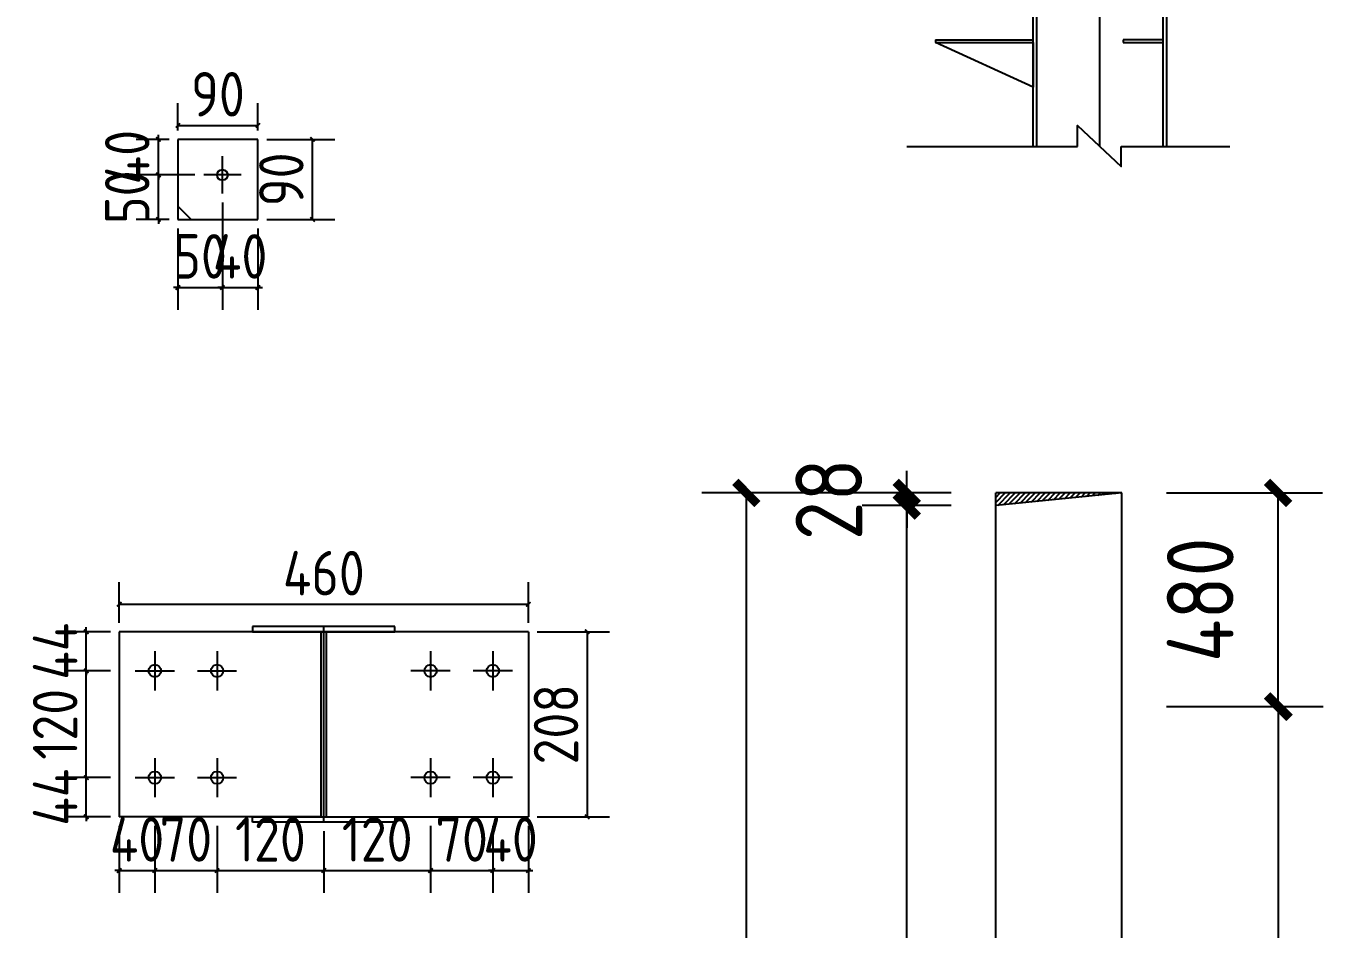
# Model space of a CAD drawing. Extents: x 533809 to 747315, y -17138 to 180511.
# Drawn here: x 644035 to 646951, y 123992 to 126021 of the extents above; entities that cross this region are included whole.
import ezdxf

# ---------------------------------------------------------------- set-up
doc = ezdxf.new("R2010")
doc.units = 0
doc.header["$LTSCALE"] = 1000
doc.header["$MEASUREMENT"] = 0
doc.layers.add('AXIS', color=3, linetype='Continuous')
doc.layers.add('DOTE', color=1, linetype='Continuous')
doc.styles.get("Standard").update_dxf_attribs({"font": 'gbenor.shx', "bigfont": 'gbcbig.shx'})
doc.dimstyles.get("Standard").update_dxf_attribs({"dimscale": 100, "dimtxt": 3.5, "dimasz": 1, "dimexe": 2.5, "dimexo": 3, "dimgap": 1.5, "dimtad": 1, "dimdec": 0, "dimzin": 0, "dimdsep": 46, "dimtxsty": 'Standard', "dimblk": 'ARCHTICK', "dimcen": 0.09, "dimadec": 0, "dimazin": 0, "dimtfac": 1, "dimtdec": 0, "dimtix": 1, "dimtmove": 2, "dimatfit": 3, "dimfxl": 1, "dimtolj": 1, "dimtzin": 0, "dimarcsym": 0})

# ---------------------------------------------------------------- blocks, each defined once
blk = doc.blocks.new('_ArchTick')
at = {"color": 0, "linetype": 'ByBlock', "const_width": 0.4}
blk.add_lwpolyline([(-0.5, -0.5), (0.5, 0.5)], dxfattribs=at)
blk = doc.blocks.new('*D692')
at = {"color": 3, "lineweight": -2}
for p, q in [((644476.7, 125624.6), (644476.7, 125383.6)), ((644376.7, 125566.6), (644376.7, 125383.6)), ((644376.7, 125433.6), (644366.7, 125433.6)), ((644376.7, 125433.6), (644476.7, 125433.6)), ((644476.7, 125433.6), (644486.7, 125433.6))]:
    blk.add_line(p, q, dxfattribs=at)
at = {"layer": 'Defpoints', "color": 0}
for p in [(644476.7, 125644.6), (644376.7, 125586.6), (644476.7, 125433.6)]:
    blk.add_point(p, dxfattribs=at)
at = {"color": 3, "lineweight": -2, "xscale": 10, "yscale": 10, "zscale": 10}
blk.add_blockref('_ArchTick', (644376.7, 125433.6), dxfattribs=at)
at = {"color": 3, "lineweight": -2, "xscale": 10, "yscale": 10, "zscale": 10, "rotation": 180}
blk.add_blockref('_ArchTick', (644476.7, 125433.6), dxfattribs=at)
at = {"color": 0, "insert": (644426.7, 125503.6), "char_height": 100, "attachment_point": 5}
blk.add_mtext('\\A1;50', dxfattribs=at)
blk = doc.blocks.new('*D693')
at = {"color": 3, "lineweight": -2}
for p, q in [((644476.7, 125624.6), (644476.7, 125383.6)), ((644556.7, 125566.6), (644556.7, 125383.6)), ((644476.7, 125433.6), (644466.7, 125433.6)), ((644476.7, 125433.6), (644556.7, 125433.6)), ((644556.7, 125433.6), (644566.7, 125433.6))]:
    blk.add_line(p, q, dxfattribs=at)
at = {"layer": 'Defpoints', "color": 0}
for p in [(644476.7, 125644.6), (644556.7, 125586.6), (644556.7, 125433.6)]:
    blk.add_point(p, dxfattribs=at)
at = {"color": 3, "lineweight": -2, "xscale": 10, "yscale": 10, "zscale": 10}
blk.add_blockref('_ArchTick', (644476.7, 125433.6), dxfattribs=at)
at = {"color": 3, "lineweight": -2, "xscale": 10, "yscale": 10, "zscale": 10, "rotation": 180}
blk.add_blockref('_ArchTick', (644556.7, 125433.6), dxfattribs=at)
at = {"color": 0, "insert": (644516.7, 125503.6), "char_height": 100, "attachment_point": 5}
blk.add_mtext('\\A1;40', dxfattribs=at)
blk = doc.blocks.new('*D694')
at = {"color": 3, "lineweight": -2}
for p, q in [((644414.7, 125686.6), (644282.8, 125686.6)), ((644332.8, 125686.6), (644332.8, 125696.6)), ((644332.8, 125586.6), (644332.8, 125686.6)), ((644356.7, 125586.6), (644282.8, 125586.6)), ((644332.8, 125586.6), (644332.8, 125576.6))]:
    blk.add_line(p, q, dxfattribs=at)
at = {"layer": 'Defpoints', "color": 0}
for p in [(644332.8, 125686.6), (644434.7, 125686.6), (644376.7, 125586.6)]:
    blk.add_point(p, dxfattribs=at)
at = {"color": 3, "lineweight": -2, "xscale": 10, "yscale": 10, "zscale": 10}
for p, rotation in [((644332.8, 125686.6), 270), ((644332.8, 125586.6), 90)]:
    blk.add_blockref('_ArchTick', p, dxfattribs=dict(at, rotation=rotation))
at = {"color": 0, "insert": (644262.8, 125636.6), "char_height": 100, "attachment_point": 5, "rotation": 90}
blk.add_mtext('\\A1;50', dxfattribs=at)
blk = doc.blocks.new('*D695')
at = {"color": 3, "lineweight": -2}
for p, q in [((644356.7, 125766.6), (644282.8, 125766.6)), ((644332.8, 125766.6), (644332.8, 125776.6)), ((644332.8, 125686.6), (644332.8, 125766.6)), ((644414.7, 125686.6), (644282.8, 125686.6)), ((644332.8, 125686.6), (644332.8, 125676.6))]:
    blk.add_line(p, q, dxfattribs=at)
at = {"layer": 'Defpoints', "color": 0}
for p in [(644332.8, 125766.6), (644376.7, 125766.6), (644434.7, 125686.6)]:
    blk.add_point(p, dxfattribs=at)
at = {"color": 3, "lineweight": -2, "xscale": 10, "yscale": 10, "zscale": 10}
for p, rotation in [((644332.8, 125766.6), 270), ((644332.8, 125686.6), 90)]:
    blk.add_blockref('_ArchTick', p, dxfattribs=dict(at, rotation=rotation))
at = {"color": 0, "insert": (644262.8, 125726.6), "char_height": 100, "attachment_point": 5, "rotation": 90}
blk.add_mtext('\\A1;40', dxfattribs=at)
blk = doc.blocks.new('*D696')
at = {"color": 3, "lineweight": -2}
for p, q in [((644376.7, 125786.6), (644376.7, 125847.9)), ((644556.7, 125786.6), (644556.7, 125847.9)), ((644376.7, 125797.9), (644556.7, 125797.9))]:
    blk.add_line(p, q, dxfattribs=at)
at = {"layer": 'Defpoints', "color": 0}
for p in [(644556.7, 125797.9), (644376.7, 125766.6), (644556.7, 125766.6)]:
    blk.add_point(p, dxfattribs=at)
at = {"color": 3, "lineweight": -2, "xscale": 10, "yscale": 10, "zscale": 10, "rotation": 180}
blk.add_blockref('_ArchTick', (644376.7, 125797.9), dxfattribs=at)
at = {"color": 3, "lineweight": -2, "xscale": 10, "yscale": 10, "zscale": 10}
blk.add_blockref('_ArchTick', (644556.7, 125797.9), dxfattribs=at)
at = {"color": 0, "insert": (644466.7, 125867.9), "char_height": 100, "attachment_point": 5}
blk.add_mtext('\\A1;90', dxfattribs=at)
blk = doc.blocks.new('*D697')
at = {"color": 3, "lineweight": -2}
for p, q in [((644576.7, 125766.6), (644729.3, 125766.6)), ((644679.3, 125586.6), (644679.3, 125766.6)), ((644576.7, 125586.6), (644729.3, 125586.6))]:
    blk.add_line(p, q, dxfattribs=at)
at = {"layer": 'Defpoints', "color": 0}
for p in [(644556.7, 125766.6), (644679.3, 125766.6), (644556.7, 125586.6)]:
    blk.add_point(p, dxfattribs=at)
at = {"color": 3, "lineweight": -2, "xscale": 10, "yscale": 10, "zscale": 10}
for p, rotation in [((644679.3, 125766.6), 90), ((644679.3, 125586.6), 270)]:
    blk.add_blockref('_ArchTick', p, dxfattribs=dict(at, rotation=rotation))
at = {"color": 0, "insert": (644609.3, 125676.6), "char_height": 100, "attachment_point": 5, "rotation": 90}
blk.add_mtext('\\A1;90', dxfattribs=at)
blk = doc.blocks.new('*D703')
at = {"color": 3, "lineweight": -2}
for p, q in [((644224.8, 124332.3), (644120.7, 124332.3)), ((644170.7, 124332.3), (644170.7, 124342.3)), ((644170.7, 124244.3), (644170.7, 124332.3)), ((644224.8, 124244.3), (644120.7, 124244.3)), ((644170.7, 124244.3), (644170.7, 124234.3))]:
    blk.add_line(p, q, dxfattribs=at)
at = {"layer": 'Defpoints', "color": 0}
for p in [(644170.7, 124332.3), (644244.8, 124332.3), (644244.8, 124244.3)]:
    blk.add_point(p, dxfattribs=at)
at = {"color": 3, "lineweight": -2, "xscale": 10, "yscale": 10, "zscale": 10}
for p, rotation in [((644170.7, 124332.3), 270), ((644170.7, 124244.3), 90)]:
    blk.add_blockref('_ArchTick', p, dxfattribs=dict(at, rotation=rotation))
at = {"color": 0, "insert": (644100.7, 124288.3), "char_height": 100, "attachment_point": 5, "rotation": 90}
blk.add_mtext('\\A1;44', dxfattribs=at)
blk = doc.blocks.new('*D667')
at = {"color": 3, "lineweight": -2}
for p, q in [((644224.8, 124572.3), (644120.7, 124572.3)), ((644170.7, 124332.3), (644170.7, 124572.3)), ((644224.8, 124332.3), (644120.7, 124332.3))]:
    blk.add_line(p, q, dxfattribs=at)
at = {"layer": 'Defpoints', "color": 0}
for p in [(644170.7, 124572.3), (644244.8, 124572.3), (644244.8, 124332.3)]:
    blk.add_point(p, dxfattribs=at)
at = {"color": 3, "lineweight": -2, "xscale": 10, "yscale": 10, "zscale": 10}
for p, rotation in [((644170.7, 124572.3), 90), ((644170.7, 124332.3), 270)]:
    blk.add_blockref('_ArchTick', p, dxfattribs=dict(at, rotation=rotation))
at = {"color": 0, "insert": (644100.7, 124452.3), "char_height": 100, "attachment_point": 5, "rotation": 90}
blk.add_mtext('\\A1;120', dxfattribs=at)
blk = doc.blocks.new('*D704')
at = {"color": 3, "lineweight": -2}
for p, q in [((644224.8, 124660.3), (644120.7, 124660.3)), ((644170.7, 124660.3), (644170.7, 124670.3)), ((644170.7, 124572.3), (644170.7, 124660.3)), ((644224.8, 124572.3), (644120.7, 124572.3)), ((644170.7, 124572.3), (644170.7, 124562.3))]:
    blk.add_line(p, q, dxfattribs=at)
at = {"layer": 'Defpoints', "color": 0}
for p in [(644170.7, 124660.3), (644244.8, 124660.3), (644244.8, 124572.3)]:
    blk.add_point(p, dxfattribs=at)
at = {"color": 3, "lineweight": -2, "xscale": 10, "yscale": 10, "zscale": 10}
for p, rotation in [((644170.7, 124660.3), 270), ((644170.7, 124572.3), 90)]:
    blk.add_blockref('_ArchTick', p, dxfattribs=dict(at, rotation=rotation))
at = {"color": 0, "insert": (644100.7, 124616.3), "char_height": 100, "attachment_point": 5, "rotation": 90}
blk.add_mtext('\\A1;44', dxfattribs=at)
blk = doc.blocks.new('*D668')
at = {"color": 3, "lineweight": -2}
for p, q in [((644244.8, 124224.3), (644244.8, 124073.6)), ((644324.8, 124224.3), (644324.8, 124073.6)), ((644244.8, 124123.6), (644234.8, 124123.6)), ((644244.8, 124123.6), (644324.8, 124123.6)), ((644324.8, 124123.6), (644334.8, 124123.6))]:
    blk.add_line(p, q, dxfattribs=at)
at = {"layer": 'Defpoints', "color": 0}
for p in [(644244.8, 124244.3), (644324.8, 124244.3), (644324.8, 124123.6)]:
    blk.add_point(p, dxfattribs=at)
at = {"color": 3, "lineweight": -2, "xscale": 10, "yscale": 10, "zscale": 10}
blk.add_blockref('_ArchTick', (644244.8, 124123.6), dxfattribs=at)
at = {"color": 3, "lineweight": -2, "xscale": 10, "yscale": 10, "zscale": 10, "rotation": 180}
blk.add_blockref('_ArchTick', (644324.8, 124123.6), dxfattribs=at)
at = {"color": 0, "insert": (644284.8, 124193.6), "char_height": 100, "attachment_point": 5}
blk.add_mtext('\\A1;40', dxfattribs=at)
blk = doc.blocks.new('*D669')
at = {"color": 3, "lineweight": -2}
for p, q in [((644324.8, 124224.3), (644324.8, 124073.6)), ((644464.8, 124224.3), (644464.8, 124073.6)), ((644324.8, 124123.6), (644464.8, 124123.6))]:
    blk.add_line(p, q, dxfattribs=at)
at = {"layer": 'Defpoints', "color": 0}
for p in [(644324.8, 124244.3), (644464.8, 124244.3), (644464.8, 124123.6)]:
    blk.add_point(p, dxfattribs=at)
at = {"color": 3, "lineweight": -2, "xscale": 10, "yscale": 10, "zscale": 10, "rotation": 180}
blk.add_blockref('_ArchTick', (644324.8, 124123.6), dxfattribs=at)
at = {"color": 3, "lineweight": -2, "xscale": 10, "yscale": 10, "zscale": 10}
blk.add_blockref('_ArchTick', (644464.8, 124123.6), dxfattribs=at)
at = {"color": 0, "insert": (644394.8, 124193.6), "char_height": 100, "attachment_point": 5}
blk.add_mtext('\\A1;70', dxfattribs=at)
blk = doc.blocks.new('*D705')
at = {"color": 3, "lineweight": -2}
for p, q in [((644464.8, 124224.3), (644464.8, 124073.6)), ((644704.8, 124212.3), (644704.8, 124073.6)), ((644464.8, 124123.6), (644704.8, 124123.6))]:
    blk.add_line(p, q, dxfattribs=at)
at = {"layer": 'Defpoints', "color": 0}
for p in [(644464.8, 124244.3), (644704.8, 124232.3), (644704.8, 124123.6)]:
    blk.add_point(p, dxfattribs=at)
at = {"color": 3, "lineweight": -2, "xscale": 10, "yscale": 10, "zscale": 10, "rotation": 180}
blk.add_blockref('_ArchTick', (644464.8, 124123.6), dxfattribs=at)
at = {"color": 3, "lineweight": -2, "xscale": 10, "yscale": 10, "zscale": 10}
blk.add_blockref('_ArchTick', (644704.8, 124123.6), dxfattribs=at)
at = {"color": 0, "insert": (644584.8, 124193.6), "char_height": 100, "attachment_point": 5}
blk.add_mtext('\\A1;120', dxfattribs=at)
blk = doc.blocks.new('*D706')
at = {"color": 3, "lineweight": -2}
for p, q in [((644704.8, 124212.3), (644704.8, 124073.6)), ((644944.8, 124224.3), (644944.8, 124073.6)), ((644704.8, 124123.6), (644944.8, 124123.6))]:
    blk.add_line(p, q, dxfattribs=at)
at = {"layer": 'Defpoints', "color": 0}
for p in [(644944.8, 124244.3), (644704.8, 124232.3), (644944.8, 124123.6)]:
    blk.add_point(p, dxfattribs=at)
at = {"color": 3, "lineweight": -2, "xscale": 10, "yscale": 10, "zscale": 10, "rotation": 180}
blk.add_blockref('_ArchTick', (644704.8, 124123.6), dxfattribs=at)
at = {"color": 3, "lineweight": -2, "xscale": 10, "yscale": 10, "zscale": 10}
blk.add_blockref('_ArchTick', (644944.8, 124123.6), dxfattribs=at)
at = {"color": 0, "insert": (644824.8, 124193.6), "char_height": 100, "attachment_point": 5}
blk.add_mtext('\\A1;120', dxfattribs=at)
blk = doc.blocks.new('*D670')
at = {"color": 3, "lineweight": -2}
for p, q in [((644944.8, 124224.3), (644944.8, 124073.6)), ((645084.8, 124224.3), (645084.8, 124073.6)), ((644944.8, 124123.6), (645084.8, 124123.6))]:
    blk.add_line(p, q, dxfattribs=at)
at = {"layer": 'Defpoints', "color": 0}
for p in [(644944.8, 124244.3), (645084.8, 124244.3), (645084.8, 124123.6)]:
    blk.add_point(p, dxfattribs=at)
at = {"color": 3, "lineweight": -2, "xscale": 10, "yscale": 10, "zscale": 10, "rotation": 180}
blk.add_blockref('_ArchTick', (644944.8, 124123.6), dxfattribs=at)
at = {"color": 3, "lineweight": -2, "xscale": 10, "yscale": 10, "zscale": 10}
blk.add_blockref('_ArchTick', (645084.8, 124123.6), dxfattribs=at)
at = {"color": 0, "insert": (645014.8, 124193.6), "char_height": 100, "attachment_point": 5}
blk.add_mtext('\\A1;70', dxfattribs=at)
blk = doc.blocks.new('*D707')
at = {"color": 3, "lineweight": -2}
for p, q in [((645084.8, 124224.3), (645084.8, 124073.6)), ((645164.8, 124224.3), (645164.8, 124073.6)), ((645084.8, 124123.6), (645074.8, 124123.6)), ((645084.8, 124123.6), (645164.8, 124123.6)), ((645164.8, 124123.6), (645174.8, 124123.6))]:
    blk.add_line(p, q, dxfattribs=at)
at = {"layer": 'Defpoints', "color": 0}
for p in [(645084.8, 124244.3), (645164.8, 124244.3), (645164.8, 124123.6)]:
    blk.add_point(p, dxfattribs=at)
at = {"color": 3, "lineweight": -2, "xscale": 10, "yscale": 10, "zscale": 10}
blk.add_blockref('_ArchTick', (645084.8, 124123.6), dxfattribs=at)
at = {"color": 3, "lineweight": -2, "xscale": 10, "yscale": 10, "zscale": 10, "rotation": 180}
blk.add_blockref('_ArchTick', (645164.8, 124123.6), dxfattribs=at)
at = {"color": 0, "insert": (645124.8, 124193.6), "char_height": 100, "attachment_point": 5}
blk.add_mtext('\\A1;40', dxfattribs=at)
blk = doc.blocks.new('*D708')
at = {"color": 3, "lineweight": -2}
for p, q in [((645184.8, 124660.3), (645346.9, 124660.3)), ((645296.9, 124660.3), (645296.9, 124244.3)), ((645184.8, 124244.3), (645346.9, 124244.3))]:
    blk.add_line(p, q, dxfattribs=at)
at = {"layer": 'Defpoints', "color": 0}
for p in [(645164.8, 124660.3), (645164.8, 124244.3), (645296.9, 124244.3)]:
    blk.add_point(p, dxfattribs=at)
at = {"color": 3, "lineweight": -2, "xscale": 10, "yscale": 10, "zscale": 10}
for p, rotation in [((645296.9, 124660.3), 90), ((645296.9, 124244.3), 270)]:
    blk.add_blockref('_ArchTick', p, dxfattribs=dict(at, rotation=rotation))
at = {"color": 0, "insert": (645226.9, 124452.3), "char_height": 100, "attachment_point": 5, "rotation": 90}
blk.add_mtext('\\A1;208', dxfattribs=at)
blk = doc.blocks.new('*D709')
at = {"color": 3, "lineweight": -2}
for p, q in [((644244.8, 124680.3), (644244.8, 124771.8)), ((645164.8, 124680.3), (645164.8, 124771.8)), ((644244.8, 124721.8), (645164.8, 124721.8))]:
    blk.add_line(p, q, dxfattribs=at)
at = {"layer": 'Defpoints', "color": 0}
for p in [(645164.8, 124721.8), (644244.8, 124660.3), (645164.8, 124660.3)]:
    blk.add_point(p, dxfattribs=at)
at = {"color": 3, "lineweight": -2, "xscale": 10, "yscale": 10, "zscale": 10, "rotation": 180}
blk.add_blockref('_ArchTick', (644244.8, 124721.8), dxfattribs=at)
at = {"color": 3, "lineweight": -2, "xscale": 10, "yscale": 10, "zscale": 10}
blk.add_blockref('_ArchTick', (645164.8, 124721.8), dxfattribs=at)
at = {"color": 0, "insert": (644704.8, 124791.8), "char_height": 100, "attachment_point": 5}
blk.add_mtext('\\A1;460', dxfattribs=at)
blk = doc.blocks.new('*D774')
at = {"layer": 'AXIS', "color": 3, "lineweight": -2}
for p, q in [((646115.4, 124943.6), (645915.4, 124943.6)), ((646015.4, 121970.9), (646015.4, 124943.6)), ((646115.4, 121970.9), (645915.4, 121970.9))]:
    blk.add_line(p, q, dxfattribs=at)
at = {"layer": 'Defpoints', "color": 0}
for p in [(646015.4, 124943.6), (646215.4, 124943.6), (646215.4, 121970.9)]:
    blk.add_point(p, dxfattribs=at)
at = {"layer": 'AXIS', "color": 3, "lineweight": -2, "xscale": 50, "yscale": 50, "zscale": 50}
for p, rotation in [((646015.4, 124943.6), 90), ((646015.4, 121970.9), 270)]:
    blk.add_blockref('_ArchTick', p, dxfattribs=dict(at, rotation=rotation))
at = {"layer": 'AXIS', "color": 0, "insert": (645835.4, 123457.2), "char_height": 150, "attachment_point": 5, "rotation": 90}
blk.add_mtext('\\A1;外翼板 2973', dxfattribs=at)
blk = doc.blocks.new('*D775')
at = {"layer": 'AXIS', "color": 3, "lineweight": -2}
for p, q in [((646015.4, 124972), (646015.4, 125022)), ((646115.4, 124972), (645915.4, 124972)), ((646015.4, 124943.6), (646015.4, 124972)), ((646115.4, 124943.6), (645915.4, 124943.6)), ((646015.4, 124943.6), (646015.4, 124893.6))]:
    blk.add_line(p, q, dxfattribs=at)
at = {"layer": 'Defpoints', "color": 0}
for p in [(646015.4, 124972), (646215.4, 124972), (646215.4, 124943.6)]:
    blk.add_point(p, dxfattribs=at)
at = {"layer": 'AXIS', "color": 3, "lineweight": -2, "xscale": 50, "yscale": 50, "zscale": 50}
for p, rotation in [((646015.4, 124972), 270), ((646015.4, 124943.6), 90)]:
    blk.add_blockref('_ArchTick', p, dxfattribs=dict(at, rotation=rotation))
at = {"layer": 'AXIS', "color": 0, "insert": (645840.4, 124957.8), "char_height": 150, "attachment_point": 5, "rotation": 90}
blk.add_mtext('\\A1;28', dxfattribs=at)
blk = doc.blocks.new('*D771')
at = {"layer": 'AXIS', "color": 3, "lineweight": -2}
for p, q in [((646115.4, 124972), (645554.8, 124972)), ((645654.8, 121970.9), (645654.8, 124972)), ((646115.4, 121970.9), (645554.8, 121970.9))]:
    blk.add_line(p, q, dxfattribs=at)
at = {"layer": 'Defpoints', "color": 0}
for p in [(645654.8, 124972), (646215.4, 124972), (646215.4, 121970.9)]:
    blk.add_point(p, dxfattribs=at)
at = {"layer": 'AXIS', "color": 3, "lineweight": -2, "xscale": 50, "yscale": 50, "zscale": 50}
for p, rotation in [((645654.8, 124972), 90), ((645654.8, 121970.9), 270)]:
    blk.add_blockref('_ArchTick', p, dxfattribs=dict(at, rotation=rotation))
at = {"layer": 'AXIS', "color": 0, "insert": (645474.8, 123471.4), "char_height": 150, "attachment_point": 5, "rotation": 90}
blk.add_mtext('\\A1;腹板 3001', dxfattribs=at)
blk = doc.blocks.new('*D776')
at = {"layer": 'AXIS', "color": 3, "lineweight": -2}
for p, q in [((646599.4, 124491.9), (646951.5, 124491.9)), ((646851.5, 121970.9), (646851.5, 124491.9)), ((646599.4, 121970.9), (646951.5, 121970.9))]:
    blk.add_line(p, q, dxfattribs=at)
at = {"layer": 'Defpoints', "color": 0}
for p in [(646499.4, 124491.9), (646851.5, 124491.9), (646499.4, 121970.9)]:
    blk.add_point(p, dxfattribs=at)
at = {"layer": 'AXIS', "color": 3, "lineweight": -2, "xscale": 50, "yscale": 50, "zscale": 50}
for p, rotation in [((646851.5, 124491.9), 90), ((646851.5, 121970.9), 270)]:
    blk.add_blockref('_ArchTick', p, dxfattribs=dict(at, rotation=rotation))
at = {"layer": 'AXIS', "color": 0, "insert": (646671.5, 123231.4), "char_height": 150, "attachment_point": 5, "rotation": 90}
blk.add_mtext('\\A1;内翼板 2521', dxfattribs=at)
blk = doc.blocks.new('*D777')
at = {"layer": 'AXIS', "color": 3, "lineweight": -2}
for p, q in [((646599.4, 124972), (646950.4, 124972)), ((646850.4, 124491.9), (646850.4, 124972)), ((646599.4, 124491.9), (646950.4, 124491.9))]:
    blk.add_line(p, q, dxfattribs=at)
at = {"layer": 'Defpoints', "color": 0}
for p in [(646499.4, 124972), (646850.4, 124972), (646499.4, 124491.9)]:
    blk.add_point(p, dxfattribs=at)
at = {"layer": 'AXIS', "color": 3, "lineweight": -2, "xscale": 50, "yscale": 50, "zscale": 50}
for p, rotation in [((646850.4, 124972), 90), ((646850.4, 124491.9), 270)]:
    blk.add_blockref('_ArchTick', p, dxfattribs=dict(at, rotation=rotation))
at = {"layer": 'AXIS', "color": 0, "insert": (646675.4, 124731.9), "char_height": 150, "attachment_point": 5, "rotation": 90}
blk.add_mtext('\\A1;480', dxfattribs=at)
blk = doc.blocks.new('*D778')
at = {"color": 0, "lineweight": -2}
blk.add_arc((646215.4, 121970.9), 129.7, 360, 90, dxfattribs=at)
at = {"layer": 'Defpoints', "color": 0}
for p in [(646215.4, 124943.6), (646327.7, 122035.7), (646215.4, 121970.9), (646215.4, 121970.9), (646499.4, 121970.9)]:
    blk.add_point(p, dxfattribs=at)
at = {"color": 0, "lineweight": -2, "xscale": 20, "yscale": 20, "zscale": 20}
for p, rotation in [((646215.4, 122100.5), 179.9999999999987), ((646345, 121970.9), 269.9999999999804)]:
    blk.add_blockref('_ArchTick', p, dxfattribs=dict(at, rotation=rotation))
at = {"color": 0, "insert": (646377.8, 122133.3), "char_height": 100, "attachment_point": 5, "rotation": 315}
blk.add_mtext('\\A1;90°', dxfattribs=at)

msp = doc.modelspace()

# ---------------------------------------------------------------- hatches: boundary and pattern name
h = msp.add_hatch()
h.set_pattern_fill('ANSI31', color=2, scale=5, style=0)
h.set_pattern_definition([(45, (0, -42000), (-5.61266008, 5.61266008), [])])
h.paths.add_polyline_path([(646215.4, 124972), (646215.4, 124943.6), (646499.4, 124972)])

# ---------------------------------------------------------------- linework, layer by layer
at = {"color": 2}
for p, q in [((646079.9, 125990), (646079.9, 125984)), ((646079.9, 125990), (646299.9, 125990)), ((646079.9, 125984), (646299.9, 125984)), ((646299.9, 125884), (646079.9, 125984)), ((646299.9, 125984), (646299.9, 125884)), ((646591.9, 125990), (646501.9, 125990)), ((646501.9, 125990), (646501.9, 125984)), ((646501.9, 125984), (646591.9, 125984)), ((646499.4, 124972), (646215.4, 124943.6)), ((646499.4, 124972), (646215.4, 124972)), ((646215.4, 124943.6), (646215.4, 124972)), ((646499.4, 124491.9), (646499.4, 124972)), ((644244.8, 124660.3), (644244.8, 124244.3)), ((645164.8, 124660.3), (644244.8, 124660.3)), ((645164.8, 124660.3), (645164.8, 124244.3)), ((644698.8, 124244.3), (644244.8, 124244.3)), ((644710.8, 124244.3), (645164.8, 124244.3))]:
    msp.add_line(p, q, dxfattribs=at)
for p, q in [((644376.7, 125766.6), (644376.7, 125586.6)), ((644556.7, 125766.6), (644376.7, 125766.6)), ((644556.7, 125586.6), (644556.7, 125766.6)), ((644476.7, 125644.6), (644476.7, 125728.6)), ((646015.3, 125750.4), (646399.6, 125750.4)), ((646449.8, 125750.4), (646449.9, 125750.4)), ((646497.7, 125750.4), (646741.6, 125750.4)), ((644518.7, 125686.6), (644434.7, 125686.6)), ((644376.7, 125616.6), (644406.7, 125586.6)), ((644376.7, 125586.6), (644556.7, 125586.6)), ((644324.8, 124616.3), (644324.8, 124528.3)), ((644464.8, 124616.3), (644464.8, 124528.3)), ((644944.8, 124616.3), (644944.8, 124528.3)), ((645084.8, 124616.3), (645084.8, 124528.3)), ((644280.8, 124572.3), (644368.8, 124572.3)), ((644420.8, 124572.3), (644508.8, 124572.3)), ((644988.8, 124572.3), (644900.8, 124572.3)), ((645128.8, 124572.3), (645040.8, 124572.3)), ((644324.8, 124376.3), (644324.8, 124288.3)), ((644464.8, 124376.3), (644464.8, 124288.3)), ((644944.8, 124376.3), (644944.8, 124288.3)), ((645084.8, 124376.3), (645084.8, 124288.3)), ((644280.8, 124332.3), (644368.8, 124332.3)), ((644420.8, 124332.3), (644508.8, 124332.3)), ((644988.8, 124332.3), (644900.8, 124332.3)), ((645128.8, 124332.3), (645040.8, 124332.3))]:
    msp.add_line(p, q)
at = {"color": 4}
for p, q in [((644704.8, 124672.3), (644544.8, 124672.3)), ((644544.8, 124672.3), (644544.8, 124660.3)), ((644544.8, 124660.3), (644864.8, 124660.3)), ((644698.8, 124244.3), (644698.8, 124660.3)), ((644864.8, 124672.3), (644704.8, 124672.3)), ((644710.8, 124244.3), (644710.8, 124660.3)), ((644864.8, 124660.3), (644864.8, 124672.3)), ((644544.8, 124232.3), (644544.8, 124244.3)), ((644544.8, 124244.3), (644864.8, 124244.3)), ((644864.8, 124244.3), (644864.8, 124232.3)), ((644704.8, 124232.3), (644544.8, 124232.3)), ((644864.8, 124232.3), (644704.8, 124232.3))]:
    msp.add_line(p, q, dxfattribs=at)
at = {"color": 1}
msp.add_line((644704.8, 124232.3), (644704.8, 124672.3), dxfattribs=at)
msp.add_lwpolyline([(646399.6, 125750.4), (646399.6, 125797.6), (646497.7, 125705.3), (646497.7, 125750.4)])
for centre, radius in [((644476.7, 125686.6), 12), ((644324.8, 124572.3), 14), ((644464.8, 124572.3), 14), ((644944.8, 124572.3), 14), ((645084.8, 124572.3), 14), ((644324.8, 124332.3), 14), ((644464.8, 124332.3), 14), ((644944.8, 124332.3), 14), ((645084.8, 124332.3), 14)]:
    msp.add_circle(centre, radius)
at = {"layer": 'DOTE', "color": 0}
for p, q in [((646591.9, 125750.4), (646591.9, 126619.2)), ((646299.9, 125750.4), (646299.9, 126590)), ((646307.9, 125750.4), (646307.9, 126582.8)), ((646599.9, 125750.4), (646599.9, 126131)), ((646215.4, 121970.9), (646215.4, 124943.6)), ((646499.4, 121970.9), (646499.4, 124491.9))]:
    msp.add_line(p, q, dxfattribs=at)
at = {"layer": 'DOTE'}
msp.add_line((646449.9, 125750.4), (646449.9, 126590), dxfattribs=at)

# ---------------------------------------------------------------- dimensions: what is measured, and where the dimension line sits
for p1, p2, distance, picture, middle in [((644376.7, 125766.6), (644556.7, 125766.6), 31.2, '*D696', (644466.7, 125867.9)), ((644556.7, 125586.6), (644556.7, 125766.6), -122.6, '*D697', (644609.3, 125676.6)), ((644244.8, 124660.3), (645164.8, 124660.3), 61.5, '*D709', (644704.8, 124791.8)), ((645164.8, 124660.3), (645164.8, 124244.3), 132.1, '*D708', (645226.9, 124452.3))]:
    dim = msp.add_aligned_dim(p1=p1, p2=p2, distance=distance, dimstyle='Standard', override={"dimtxt": 1, "dimasz": 0.1, "dimexe": 0.5, "dimexo": 0.2, "dimgap": 0.2, "dimlfac": 0.5, "dimclrd": 3, "dimclre": 3})
    dim.commit()
    dim.dimension.update_dxf_attribs({"geometry": picture, "text_midpoint": middle})
for base, p1, p2, picture, middle in [((644332.8, 125766.6), (644434.7, 125686.6), (644376.7, 125766.6), '*D695', (644262.8, 125726.6)), ((644332.8, 125686.6), (644376.7, 125586.6), (644434.7, 125686.6), '*D694', (644262.8, 125636.6)), ((644170.7, 124660.3), (644244.8, 124572.3), (644244.8, 124660.3), '*D704', (644100.7, 124616.3)), ((644170.7, 124572.3), (644244.8, 124332.3), (644244.8, 124572.3), '*D667', (644100.7, 124452.3)), ((644170.7, 124332.3), (644244.8, 124244.3), (644244.8, 124332.3), '*D703', (644100.7, 124288.3))]:
    dim = msp.add_linear_dim(base=base, p1=p1, p2=p2, angle=90, dimstyle='Standard', override={"dimtxt": 1, "dimasz": 0.1, "dimexe": 0.5, "dimexo": 0.2, "dimgap": 0.2, "dimlfac": 0.5, "dimclrd": 3, "dimclre": 3})
    dim.commit()
    dim.dimension.update_dxf_attribs({"geometry": picture, "text_midpoint": middle})
for base, p1, p2, picture, middle in [((644476.7, 125433.6), (644376.7, 125586.6), (644476.7, 125644.6), '*D692', (644426.7, 125503.6)), ((644556.7, 125433.6), (644476.7, 125644.6), (644556.7, 125586.6), '*D693', (644516.7, 125503.6)), ((644324.8, 124123.6), (644244.8, 124244.3), (644324.8, 124244.3), '*D668', (644284.8, 124193.6)), ((644464.8, 124123.6), (644324.8, 124244.3), (644464.8, 124244.3), '*D669', (644394.8, 124193.6)), ((644704.8, 124123.6), (644464.8, 124244.3), (644704.8, 124232.3), '*D705', (644584.8, 124193.6)), ((644944.8, 124123.6), (644704.8, 124232.3), (644944.8, 124244.3), '*D706', (644824.8, 124193.6)), ((645084.8, 124123.6), (644944.8, 124244.3), (645084.8, 124244.3), '*D670', (645014.8, 124193.6)), ((645164.8, 124123.6), (645084.8, 124244.3), (645164.8, 124244.3), '*D707', (645124.8, 124193.6))]:
    dim = msp.add_linear_dim(base=base, p1=p1, p2=p2, dimstyle='Standard', override={"dimtxt": 1, "dimasz": 0.1, "dimexe": 0.5, "dimexo": 0.2, "dimgap": 0.2, "dimlfac": 0.5, "dimclrd": 3, "dimclre": 3})
    dim.commit()
    dim.dimension.update_dxf_attribs({"geometry": picture, "text_midpoint": middle})
at = {"color": 1}
dim = msp.add_angular_dim_2l(base=(646327.7, 122035.7), line1=((646215.4, 121970.9), (646499.4, 121970.9)), line2=((646215.4, 121970.9), (646215.4, 124943.6)), dimstyle='Standard', override={"dimtxt": 1, "dimasz": 0.2, "dimgap": 0.5}, dxfattribs=at)
dim.commit()
dim.dimension.update_dxf_attribs({"geometry": '*D778', "text_midpoint": (646377.8, 122133.3)})
at = {"layer": 'AXIS', "color": 0}
dim = msp.add_linear_dim(base=(646015.4, 124972), p1=(646215.4, 124943.6), p2=(646215.4, 124972), angle=90, dimstyle='Standard', override={"dimtxt": 1.5, "dimasz": 0.5, "dimexe": 1, "dimexo": 1, "dimgap": 1, "dimclrd": 3, "dimclre": 3}, dxfattribs=at)
dim.commit()
dim.dimension.update_dxf_attribs({"geometry": '*D775', "text_midpoint": (645840.4, 124957.8)})
for base, p2, text, picture, middle in [((645654.8, 124972), (646215.4, 124972), '腹板 3001', '*D771', (645474.8, 123471.4)), ((646015.4, 124943.6), (646215.4, 124943.6), '外翼板 2973', '*D774', (645835.4, 123457.2))]:
    dim = msp.add_linear_dim(base=base, p1=(646215.4, 121970.9), p2=p2, angle=90, text=text, dimstyle='Standard', override={"dimtxt": 1.5, "dimasz": 0.5, "dimexe": 1, "dimexo": 1, "dimgap": 1, "dimclrd": 3, "dimclre": 3}, dxfattribs=at)
    dim.commit()
    dim.dimension.update_dxf_attribs({"geometry": picture, "text_midpoint": middle})
dim = msp.add_aligned_dim(p1=(646499.4, 124491.9), p2=(646499.4, 124972), distance=-351, dimstyle='Standard', override={"dimtxt": 1.5, "dimasz": 0.5, "dimexe": 1, "dimexo": 1, "dimgap": 1, "dimclrd": 3, "dimclre": 3}, dxfattribs=at)
dim.commit()
dim.dimension.update_dxf_attribs({"geometry": '*D777', "text_midpoint": (646675.4, 124731.9)})
dim = msp.add_aligned_dim(p1=(646499.4, 121970.9), p2=(646499.4, 124491.9), distance=-352.1, text='内翼板 2521', dimstyle='Standard', override={"dimtxt": 1.5, "dimasz": 0.5, "dimexe": 1, "dimexo": 1, "dimgap": 1, "dimclrd": 3, "dimclre": 3}, dxfattribs=at)
dim.commit()
dim.dimension.update_dxf_attribs({"geometry": '*D776', "text_midpoint": (646671.5, 123231.4)})

doc.saveas('drawing.dxf')
